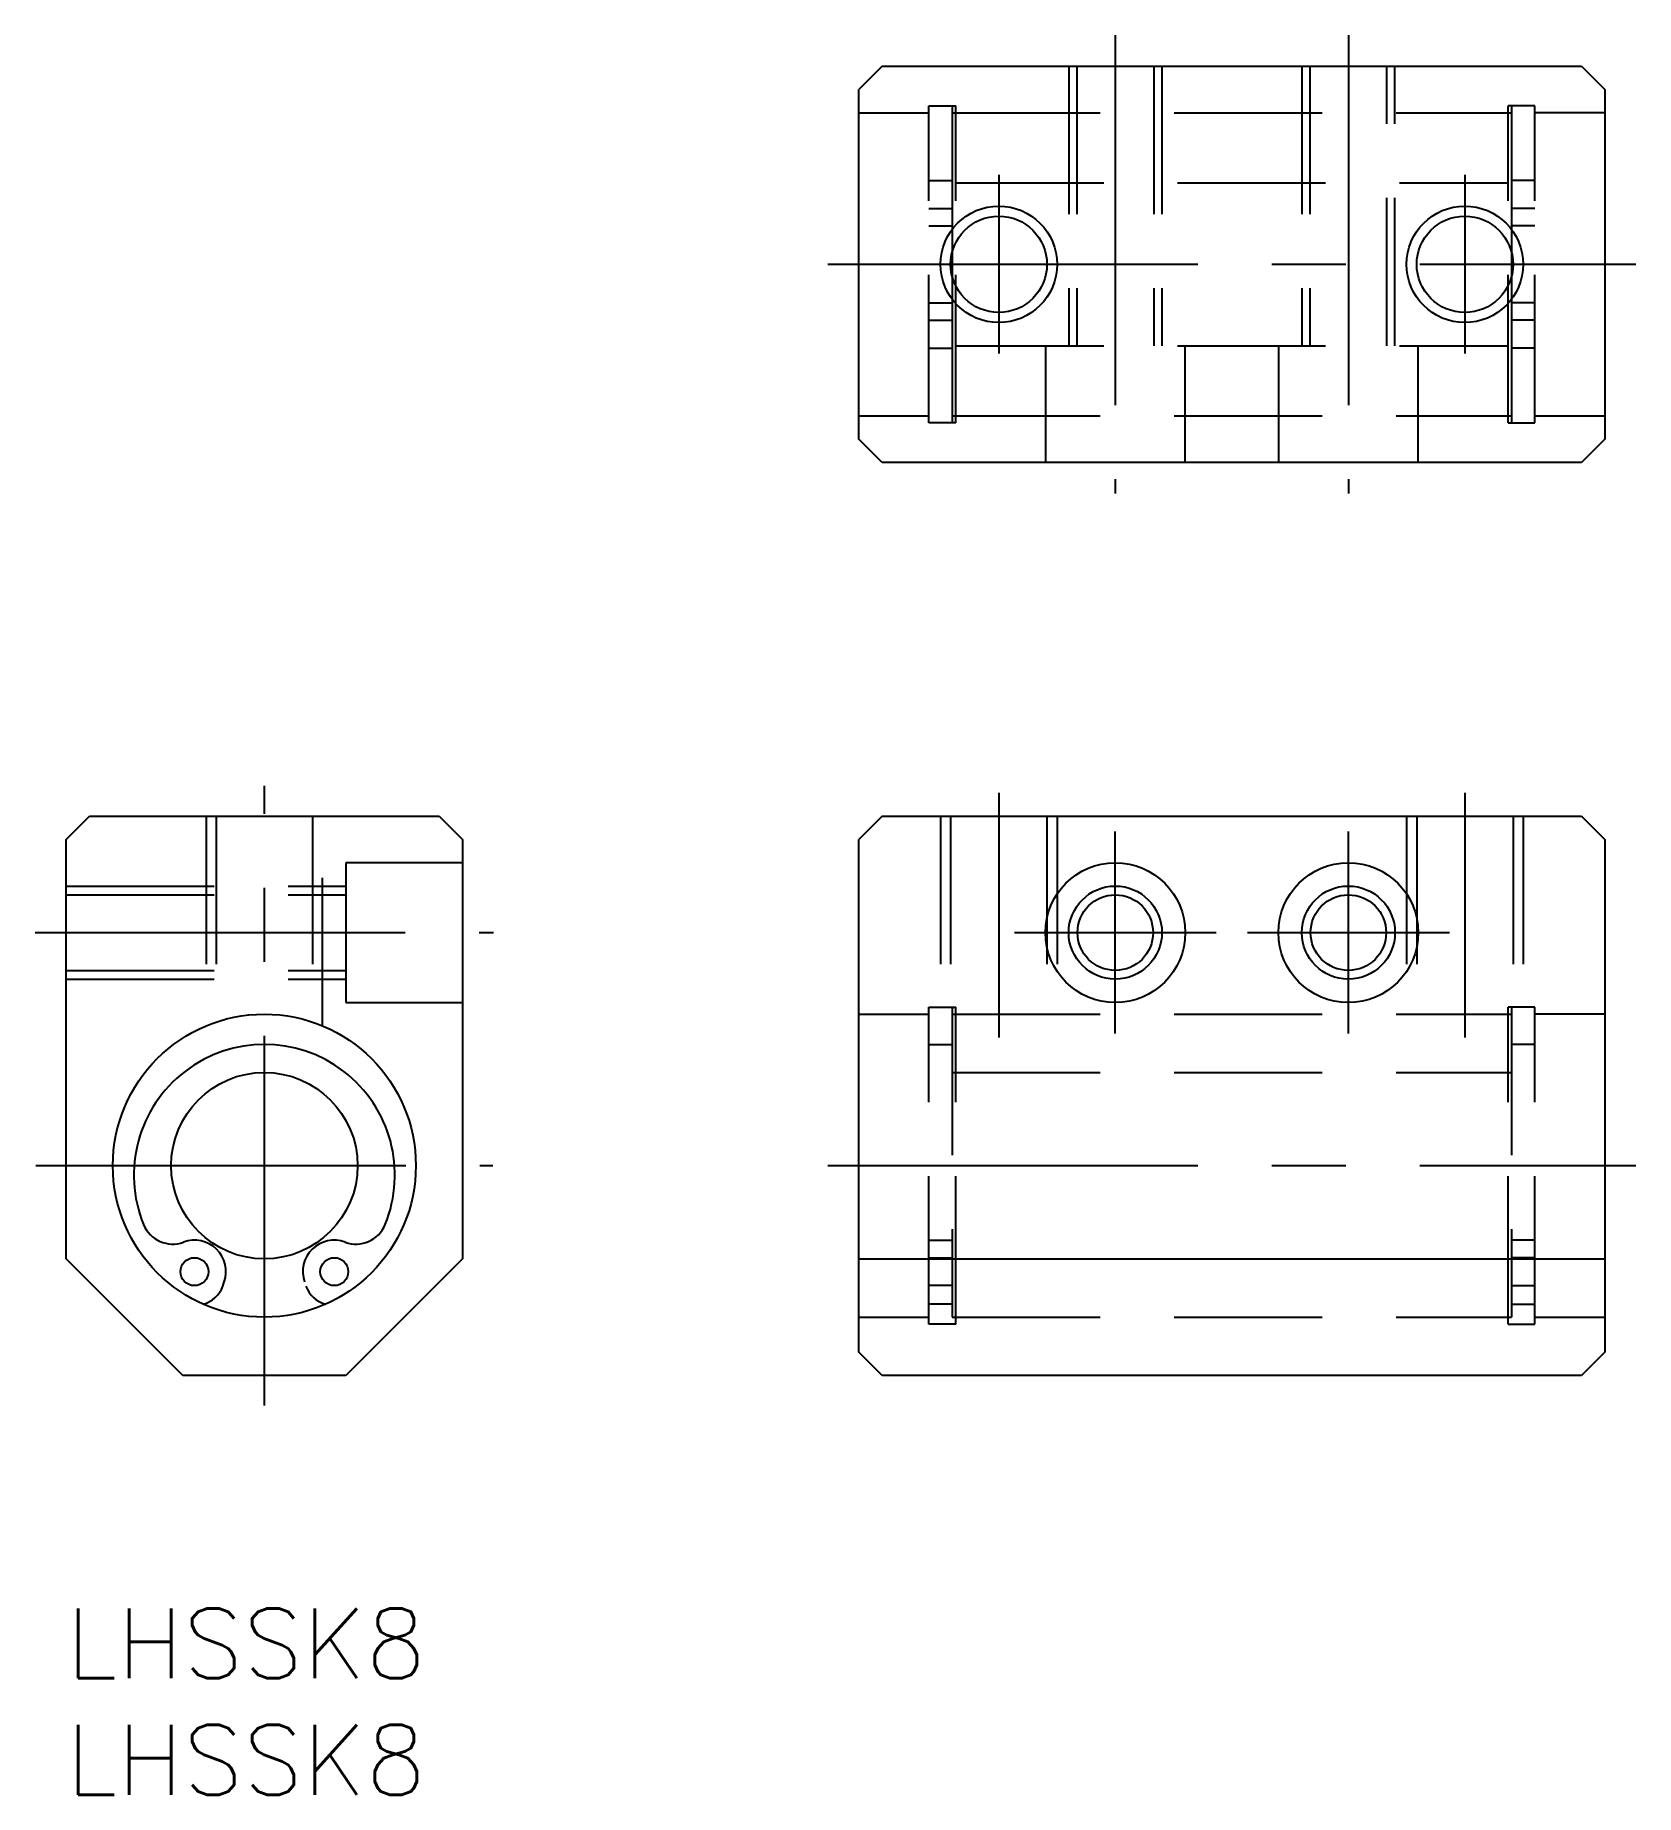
# Model space of a CAD drawing. Extents: x -1.3 to 67.3, y -8 to 67.5.
import ezdxf

# ---------------------------------------------------------------- set-up
doc = ezdxf.new("R2010")
doc.units = 0
doc.header["$LTSCALE"] = 0.5
doc.linetypes.add('CENTER', pattern=[50.8, 31.75, -6.35, 6.35, -6.35])
doc.linetypes.add('DASHED', pattern=[19.05, 12.7, -6.35])
for name, color, linetype in [('MSM_CENTER', 1, 'CENTER'), ('MSM_CONTINUOUS', 7, 'CONTINUOUS'), ('MSM_DASHED', 4, 'DASHED'), ('MSM_NARROW', 5, 'CONTINUOUS'), ('MSM_PART_NUMBER', 7, 'CONTINUOUS')]:
    doc.layers.add(name, color=color, linetype=linetype)
doc.styles.get("Standard").update_dxf_attribs({"font": 'txt.shx', "height": 3, "bigfont": 'bigfont.shx'})

# ---------------------------------------------------------------- blocks, each defined once
blk = doc.blocks.new('*U9')
at = {"layer": 'MSM_PART_NUMBER'}
blk.add_text('LHSSK8', height=3, dxfattribs=at).set_placement((0, -3))
blk = doc.blocks.new('*U10')
at = {"layer": 'MSM_PART_NUMBER'}
blk.add_text('LHSSK8', height=3, dxfattribs=at).set_placement((0, -8))

msp = doc.modelspace()

# ---------------------------------------------------------------- linework, layer by layer
at = {"layer": 'MSM_CENTER'}
for p, q in [((45.014, 67.514), (45.014, 47.847)), ((55.014, 67.514), (55.014, 47.847)), ((40.014, 61.514), (40.014, 53.847)), ((60.014, 61.514), (60.014, 53.847)), ((32.681, 57.68), (67.348, 57.68)), ((8.5, 8.7), (8.5, 35.3)), ((40.014, 35), (40.014, 24.5)), ((60.014, 35), (60.014, 24.5)), ((45.014, 24.667), (45.014, 33.333)), ((55.014, 24.667), (55.014, 33.333)), ((-1.333, 29), (18.333, 29)), ((40.681, 29), (49.348, 29)), ((50.681, 29), (59.348, 29)), ((-1.3, 19), (18.3, 19)), ((32.681, 19), (67.348, 19))]:
    msp.add_line(p, q, dxfattribs=at)
at = {"layer": 'MSM_CONTINUOUS'}
for p, q in [((35.014, 66.18), (34.014, 65.18)), ((35.014, 66.18), (65.014, 66.18)), ((65.014, 66.18), (66.014, 65.18)), ((34.014, 50.18), (34.014, 65.18)), ((66.014, 65.18), (66.014, 50.18)), ((38.014, 58.202), (38.014, 57.158)), ((62.014, 58.202), (62.014, 57.158)), ((35.014, 49.18), (34.014, 50.18)), ((66.014, 50.18), (65.014, 49.18)), ((65.014, 49.18), (35.014, 49.18)), ((0, 33), (1, 34)), ((1, 34), (16, 34)), ((16, 34), (17, 33)), ((35.014, 34), (34.014, 33)), ((35.014, 34), (65.014, 34)), ((65.014, 34), (66.014, 33)), ((0, 15), (0, 33)), ((17, 33), (17, 15)), ((34.014, 11), (34.014, 33)), ((66.014, 33), (66.014, 11)), ((5, 10), (0, 15)), ((17, 15), (12, 10)), ((34.014, 15), (66.014, 15)), ((6.714, 13.83), (6.776, 14.009)), ((61.794, 12.5), (61.864, 12.5)), ((35.014, 10), (34.014, 11)), ((66.014, 11), (65.014, 10)), ((12, 10), (5, 10)), ((65.014, 10), (35.014, 10))]:
    msp.add_line(p, q, dxfattribs=at)
for centre, radius in [((40.014, 57.68), 2.067), ((60.014, 57.68), 2.067), ((45.014, 29), 3), ((55.014, 29), 3), ((45.014, 29), 1.621), ((55.014, 29), 1.621), ((8.5, 19), 6.5), ((8.5, 19), 4), ((5.5, 14.45), 0.6), ((11.5, 14.45), 0.6)]:
    msp.add_circle(centre, radius, dxfattribs=at)
for centre, radius, start, end in [((8.5, 18.6), 5.6, 337.65796, 202.34204), ((4.569, 16.984), 1.35, 202.34204, 290.16952), ((12.431, 16.984), 1.35, 249.83048, 337.65796), ((5.5, 14.45), 1.35, 340.94334, 110.16952), ((11.5, 14.45), 1.35, 69.83048, 199.05666), ((5.58, 14.222), 1.2, 283.89145, 340.94334), ((11.42, 14.222), 1.2, 199.05666, 256.10855)]:
    msp.add_arc(centre, radius, start, end, dxfattribs=at)
at = {"layer": 'MSM_DASHED'}
for p, q in [((43.014, 66.18), (43.014, 54.18)), ((43.364, 66.18), (43.364, 54.18)), ((46.664, 66.18), (46.664, 54.18)), ((47.014, 66.18), (47.014, 54.18)), ((53.014, 66.18), (53.014, 54.18)), ((53.364, 66.18), (53.364, 54.18)), ((56.664, 54.18), (56.664, 66.18)), ((57.014, 54.18), (57.014, 66.18)), ((37.014, 64.48), (38.164, 64.48)), ((37.014, 50.88), (37.014, 64.48)), ((38.014, 64.48), (38.014, 58.202)), ((38.164, 50.88), (38.164, 64.48)), ((63.014, 64.48), (61.864, 64.48)), ((61.864, 50.88), (61.864, 64.48)), ((62.014, 64.48), (62.014, 58.202)), ((63.014, 50.88), (63.014, 64.48)), ((34.014, 64.18), (37.014, 64.18)), ((38.014, 64.18), (62.014, 64.18)), ((66.014, 64.18), (63.014, 64.18)), ((37.014, 61.28), (38.014, 61.28)), ((38.164, 61.18), (61.864, 61.18)), ((63.014, 61.28), (62.014, 61.28)), ((37.014, 60.08), (38.014, 60.08)), ((63.014, 60.08), (62.014, 60.08)), ((37.014, 59.33), (38.014, 59.33)), ((63.014, 59.33), (62.014, 59.33)), ((38.014, 57.158), (38.014, 50.88)), ((62.014, 57.158), (62.014, 50.88)), ((37.014, 56.03), (38.014, 56.03)), ((63.014, 56.03), (62.014, 56.03)), ((37.014, 55.28), (38.014, 55.28)), ((63.014, 55.28), (62.014, 55.28)), ((37.014, 54.08), (38.014, 54.08)), ((38.164, 54.18), (61.864, 54.18)), ((42.014, 54.18), (42.014, 49.18)), ((48.014, 49.18), (48.014, 54.18)), ((52.014, 54.18), (52.014, 49.18)), ((58.014, 49.18), (58.014, 54.18)), ((63.014, 54.08), (62.014, 54.08)), ((34.014, 51.18), (37.014, 51.18)), ((38.164, 50.88), (37.014, 50.88)), ((38.014, 51.18), (62.014, 51.18)), ((61.864, 50.88), (63.014, 50.88)), ((63.014, 51.18), (66.014, 51.18)), ((6, 34), (6, 25)), ((6.433, 34), (6.433, 25.163)), ((10.567, 34), (10.567, 25.163)), ((11, 25), (11, 34)), ((37.514, 34), (37.514, 25.5)), ((37.947, 34), (37.947, 25.5)), ((42.081, 34), (42.081, 25.5)), ((42.514, 34), (42.514, 25.5)), ((57.514, 34), (57.514, 25.5)), ((57.947, 34), (57.947, 25.5)), ((62.081, 34), (62.081, 25.5)), ((62.514, 34), (62.514, 25.5)), ((12, 32), (12, 26)), ((17, 32), (12, 32)), ((0, 31), (12, 31)), ((0, 30.621), (12, 30.621)), ((0, 27.379), (12, 27.379)), ((0, 27), (12, 27)), ((12, 26), (17, 26)), ((37.014, 12.2), (37.014, 25.8)), ((37.014, 25.8), (38.164, 25.8)), ((38.014, 25.8), (38.014, 12.5)), ((38.164, 12.2), (38.164, 25.8)), ((63.014, 25.8), (61.864, 25.8)), ((61.864, 12.2), (61.864, 25.8)), ((62.014, 25.8), (62.014, 12.5)), ((63.014, 12.2), (63.014, 25.8)), ((34.014, 25.5), (37.014, 25.5)), ((38.014, 25.5), (62.014, 25.5)), ((66.014, 25.5), (63.014, 25.5)), ((37.014, 24.2), (38.014, 24.2)), ((63.014, 24.2), (62.014, 24.2)), ((38.014, 23), (62.014, 23)), ((37.014, 15.8), (38.014, 15.8)), ((63.014, 15.8), (62.014, 15.8)), ((37.014, 15.05), (38.014, 15.05)), ((63.014, 15.05), (62.014, 15.05)), ((38.014, 13.85), (37.014, 13.85)), ((62.014, 13.85), (63.014, 13.85)), ((38.014, 13.057), (37.014, 13.057)), ((62.014, 13.057), (63.014, 13.057)), ((34.014, 12.5), (37.014, 12.5)), ((38.164, 12.2), (37.014, 12.2)), ((38.014, 12.5), (62.014, 12.5)), ((61.864, 12.2), (63.014, 12.2)), ((63.014, 12.5), (66.014, 12.5))]:
    msp.add_line(p, q, dxfattribs=at)
at = {"layer": 'MSM_NARROW'}
for centre, radius in [((40.014, 57.68), 2.5), ((60.014, 57.68), 2.5), ((45.014, 29), 2), ((55.014, 29), 2)]:
    msp.add_circle(centre, radius, dxfattribs=at)

# ---------------------------------------------------------------- block references
at = {"layer": 'MSM_CONTINUOUS'}
for name in ['*U9', '*U10']:
    msp.add_blockref(name, (0, 0), dxfattribs=at)

doc.saveas('drawing.dxf')
